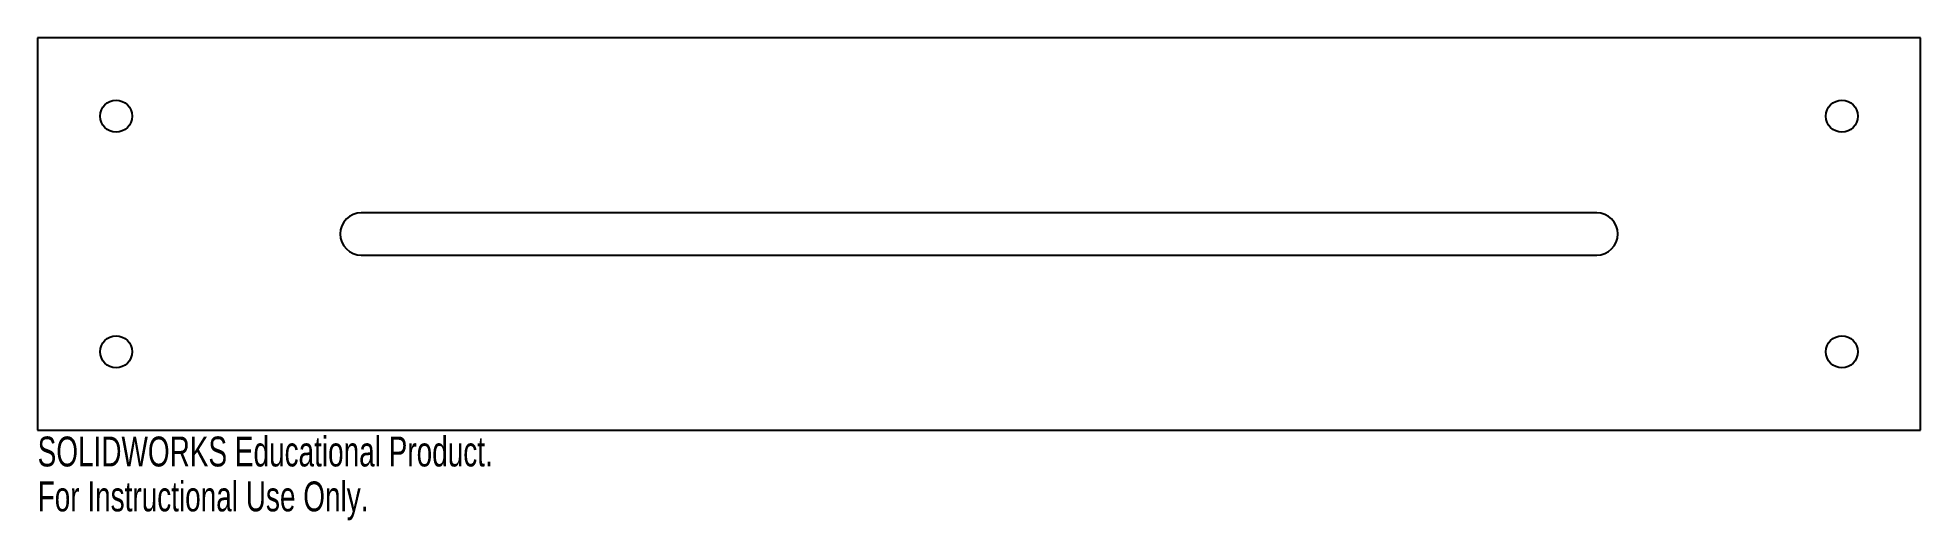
# Model space of a CAD drawing. Header units: inches. Extents: x -6 to 6, y -1.8 to 1.2.
import ezdxf

# ---------------------------------------------------------------- set-up
doc = ezdxf.new("R2010")
doc.units = ezdxf.units.IN
doc.header["$MEASUREMENT"] = 0
doc.styles.add('SLDTEXTSTYLE0', font='TXT', dxfattribs={"width": 0.7})

msp = doc.modelspace()

# ---------------------------------------------------------------- linework, layer by layer
at = {"color": 7, "linetype": 'Continuous', "lineweight": 25}
for p, q in [((-6, 1.25), (-6, -1.25)), ((6, 1.25), (-6, 1.25)), ((6, -1.25), (6, 1.25)), ((3.937, 0.135), (-3.937, 0.135)), ((-3.937, -0.135), (3.937, -0.135)), ((-6, -1.25), (6, -1.25))]:
    msp.add_line(p, q, dxfattribs=at)
for centre in [(-5.5, 0.75), (5.5, 0.75), (-5.5, -0.75), (5.5, -0.75)]:
    msp.add_circle(centre, 0.102, dxfattribs=at)
for centre, start, end in [((-3.937, 0), 90, 270), ((3.937, 0), 270, 90)]:
    msp.add_arc(centre, 0.135, start, end, dxfattribs=at)

# ---------------------------------------------------------------- texts
at = {"color": 7, "linetype": 'Continuous', "char_height": 0.1903, "attachment_point": 1, "style": 'SLDTEXTSTYLE0'}
for s, insert in [('SOLIDWORKS Educational Product.', (-6, -1.29)), ('For Instructional Use Only.', (-6, -1.576))]:
    msp.add_mtext(s, dxfattribs=dict(at, insert=insert))

doc.saveas('drawing.dxf')
